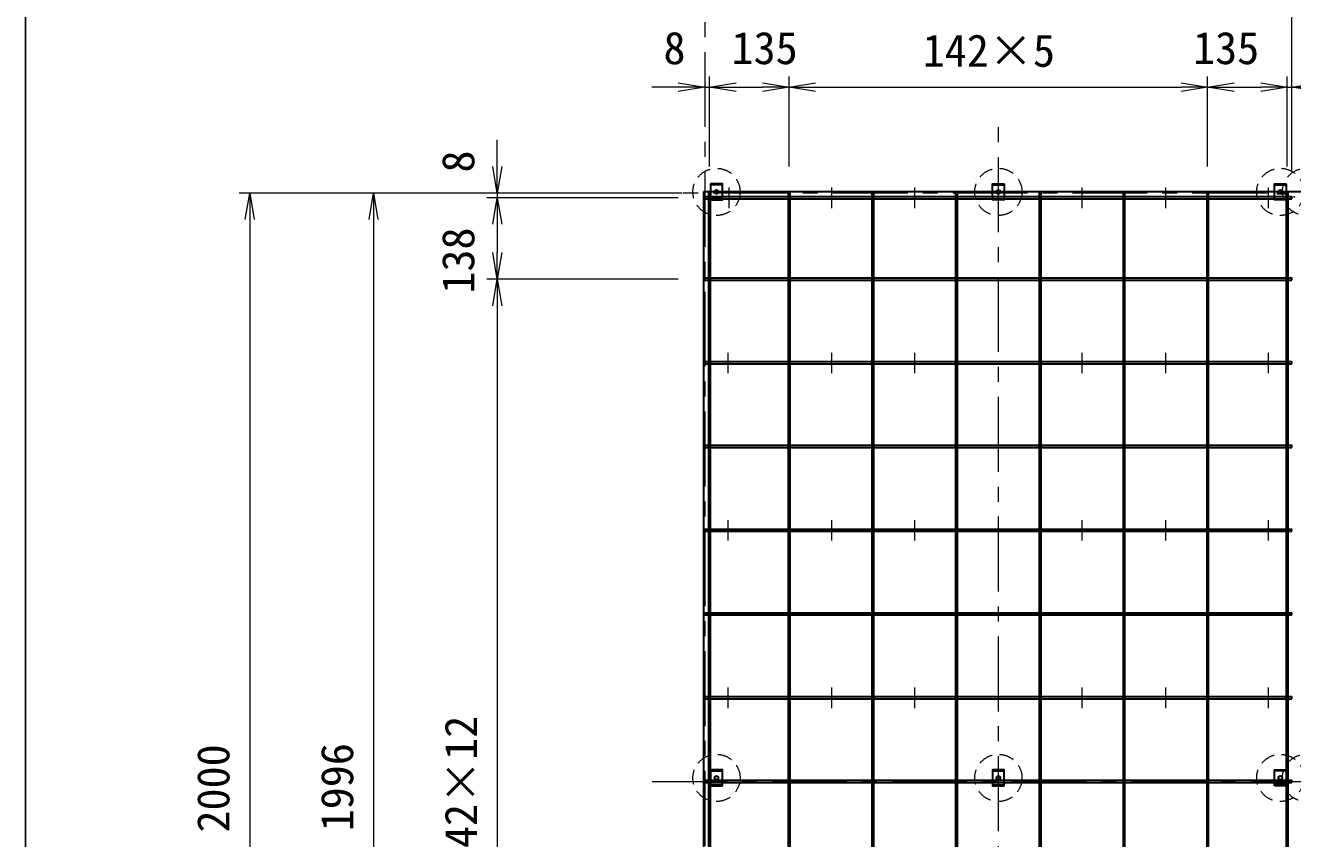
# Model space of a CAD drawing. Units: millimetres, scale not verified. Extents: x -5922 to 5920, y -4161 to 4161.
# Drawn here: x -5922 to -3772, y 1376 to 2755 of the extents above; entities that cross this region are included whole.
import ezdxf
from ezdxf.enums import TextEntityAlignment as Align

# ---------------------------------------------------------------- set-up
doc = ezdxf.new("R2010")
doc.units = ezdxf.units.MM
doc.header["$LTSCALE"] = 4
doc.header["$PDMODE"] = 32
doc.header["$PDSIZE"] = 0.8
for name, pattern in [('USER1', [19.05, 12.7, -6.35]), ('USER2', [9.525, 6.35, -3.175]), ('USER3', [50.8, 31.75, -6.35, 6.35, -6.35])]:
    doc.linetypes.add(name, pattern=pattern)
for name, color, linetype, lineweight in [('0-0_0', 7, 'Continuous', 18), ('0-1_WAKU', 7, 'Continuous', 18), ('0-3_00post', 7, 'Continuous', 18), ('0-4_D-STR-DIM', 7, 'Continuous', 18), ('0-9_D-BMK', 7, 'USER3', 18), ('0-A_D-STR-HTXT', 7, 'USER2', 18), ('F-3__0-3_D-STR', 4, 'Continuous', 30)]:
    doc.layers.add(name, color=color, linetype=linetype, lineweight=lineweight)
doc.layers.add('F-2__0-1_DEFPOINTS', color=7, linetype='Continuous')
doc.styles.add('ＭＳ ゴシック', font='')
doc.styles.get('ＭＳ ゴシック').set_extended_font_data('MS Gothic')

# ---------------------------------------------------------------- blocks, each defined once
blk = doc.blocks.new('_OPEN')
at = {"layer": '0-0_0'}
blk.add_line((0, 0), (-1, 0), dxfattribs=at)
blk.add_lwpolyline([(-1, 0.16667), (0, 0), (-1, -0.16667)], dxfattribs=at)
blk = doc.blocks.new('_D6')
at = {"layer": '0-4_D-STR-DIM'}
for p, q in [((7587.025, 12144.25), (7587.025, 10238.25)), ((8110.425, 10193.25), (7569.025, 10193.25))]:
    blk.add_line(p, q, dxfattribs=at)
at = {"layer": 'F-2__0-1_DEFPOINTS'}
for p in [(8155.425, 12189.25), (7587.025, 10193.25), (8155.425, 10193.25)]:
    blk.add_point(p, dxfattribs=at)
at = {"layer": '0-4_D-STR-DIM', "xscale": 45, "yscale": 45}
for p, rotation in [((7587.025, 12189.25), 90), ((7587.025, 10193.25), 270)]:
    blk.add_blockref('_OPEN', p, dxfattribs=dict(at, rotation=rotation))
at = {"layer": '0-4_D-STR-DIM', "style": 'ＭＳ ゴシック'}
blk.add_text('1996', height=54.99, rotation=90, dxfattribs=at).set_placement((7569.025, 11106.687), align=Align.BOTTOM_LEFT)
blk = doc.blocks.new('_D7')
at = {"layer": '0-4_D-STR-DIM'}
for p, q in [((9145.025, 12227.85), (9145.025, 12571.376)), ((8194.025, 12553.376), (9100.025, 12553.376))]:
    blk.add_line(p, q, dxfattribs=at)
at = {"layer": 'F-2__0-1_DEFPOINTS'}
for p in [(9145.025, 12553.376), (8149.025, 12182.85), (9145.025, 12182.85)]:
    blk.add_point(p, dxfattribs=at)
at = {"layer": '0-4_D-STR-DIM', "xscale": 45, "yscale": 45, "rotation": 180}
blk.add_blockref('_OPEN', (8149.025, 12553.376), dxfattribs=at)
at = {"layer": '0-4_D-STR-DIM', "xscale": 45, "yscale": 45}
blk.add_blockref('_OPEN', (9145.025, 12553.376), dxfattribs=at)
at = {"layer": '0-4_D-STR-DIM', "style": 'ＭＳ ゴシック'}
blk.add_text('996', height=54.99, dxfattribs=at).set_placement((8584.4, 12571.376), align=Align.BOTTOM_LEFT)
blk = doc.blocks.new('_D9')
at = {"layer": '0-4_D-STR-DIM'}
for p, q in [((9145.025, 12553.376), (9149.025, 12553.376)), ((9194.025, 12553.376), (9239.025, 12553.376))]:
    blk.add_line(p, q, dxfattribs=at)
at = {"layer": 'F-2__0-1_DEFPOINTS'}
for p in [(9149.025, 12553.376), (9145.025, 12182.85), (9149.025, 12182.85)]:
    blk.add_point(p, dxfattribs=at)
at = {"layer": '0-4_D-STR-DIM', "xscale": 45, "yscale": 45, "rotation": 180}
blk.add_blockref('_OPEN', (9149.025, 12553.376), dxfattribs=at)
at = {"layer": '0-4_D-STR-DIM', "style": 'ＭＳ ゴシック'}
blk.add_text('4', height=54.99, dxfattribs=at).set_placement((9186.543, 12571.733), align=Align.BOTTOM_LEFT)
blk = doc.blocks.new('_D10')
at = {"layer": '0-4_D-STR-DIM'}
blk.add_line((8194.025, 12712.345), (9104.025, 12712.345), dxfattribs=at)
at = {"layer": 'F-2__0-1_DEFPOINTS'}
for p in [(9149.025, 12712.345), (8149.025, 12182.85), (9149.025, 12182.85)]:
    blk.add_point(p, dxfattribs=at)
at = {"layer": '0-4_D-STR-DIM', "xscale": 45, "yscale": 45, "rotation": 180}
blk.add_blockref('_OPEN', (8149.025, 12712.345), dxfattribs=at)
at = {"layer": '0-4_D-STR-DIM', "xscale": 45, "yscale": 45}
blk.add_blockref('_OPEN', (9149.025, 12712.345), dxfattribs=at)
at = {"layer": '0-4_D-STR-DIM', "style": 'ＭＳ ゴシック'}
blk.add_text('1000', height=54.99, dxfattribs=at).set_placement((8564.462, 12730.345), align=Align.BOTTOM_LEFT)
blk = doc.blocks.new('_D11')
at = {"layer": '0-4_D-STR-DIM'}
for p, q in [((8110.425, 12189.25), (7359.025, 12189.25)), ((7377.025, 12144.25), (7377.025, 10234.25)), ((8112.025, 10189.25), (7359.025, 10189.25))]:
    blk.add_line(p, q, dxfattribs=at)
at = {"layer": 'F-2__0-1_DEFPOINTS'}
for p in [(8155.425, 12189.25), (7377.025, 10189.25), (8157.025, 10189.25)]:
    blk.add_point(p, dxfattribs=at)
at = {"layer": '0-4_D-STR-DIM', "xscale": 45, "yscale": 45}
for p, rotation in [((7377.025, 12189.25), 90), ((7377.025, 10189.25), 270)]:
    blk.add_blockref('_OPEN', p, dxfattribs=dict(at, rotation=rotation))
at = {"layer": '0-4_D-STR-DIM', "style": 'ＭＳ ゴシック'}
blk.add_text('2000', height=54.99, rotation=90, dxfattribs=at).set_placement((7359.025, 11104.687), align=Align.BOTTOM_LEFT)
blk = doc.blocks.new('_D12')
at = {"layer": '0-4_D-STR-DIM'}
for p, q in [((7797.025, 12234.25), (7797.025, 12279.25)), ((7797.025, 12189.25), (7797.025, 12181.25))]:
    blk.add_line(p, q, dxfattribs=at)
at = {"layer": 'F-2__0-1_DEFPOINTS'}
for p in [(7797.025, 12181.25), (8149.025, 12181.25), (8155.425, 12189.25)]:
    blk.add_point(p, dxfattribs=at)
at = {"layer": '0-4_D-STR-DIM', "xscale": 45, "yscale": 45, "rotation": 270}
blk.add_blockref('_OPEN', (7797.025, 12189.25), dxfattribs=at)
at = {"layer": '0-4_D-STR-DIM', "style": 'ＭＳ ゴシック'}
blk.add_text('8', height=54.99, rotation=90, dxfattribs=at).set_placement((7774.493, 12224.089), align=Align.BOTTOM_LEFT)
blk = doc.blocks.new('_D13')
at = {"layer": '0-4_D-STR-DIM'}
for p, q in [((8104.025, 12181.25), (7779.025, 12181.25)), ((7797.025, 12136.25), (7797.025, 12088.25))]:
    blk.add_line(p, q, dxfattribs=at)
at = {"layer": 'F-2__0-1_DEFPOINTS'}
for p in [(8149.025, 12181.25), (7797.025, 12043.25), (8149.025, 12043.25)]:
    blk.add_point(p, dxfattribs=at)
at = {"layer": '0-4_D-STR-DIM', "xscale": 45, "yscale": 45}
for p, rotation in [((7797.025, 12181.25), 90), ((7797.025, 12043.25), 270)]:
    blk.add_blockref('_OPEN', p, dxfattribs=dict(at, rotation=rotation))
at = {"layer": '0-4_D-STR-DIM', "style": 'ＭＳ ゴシック'}
blk.add_text('138', height=54.99, rotation=90, dxfattribs=at).set_placement((7774.493, 12018.692), align=Align.BOTTOM_LEFT)
blk = doc.blocks.new('_D14')
at = {"layer": '0-4_D-STR-DIM'}
for p, q in [((8104.025, 12043.25), (7779.025, 12043.25)), ((7797.025, 11998.25), (7797.025, 10384.25)), ((8104.025, 10339.25), (7779.025, 10339.25))]:
    blk.add_line(p, q, dxfattribs=at)
at = {"layer": 'F-2__0-1_DEFPOINTS'}
for p in [(8149.025, 12043.25), (7797.025, 10339.25), (8149.025, 10339.25)]:
    blk.add_point(p, dxfattribs=at)
at = {"layer": '0-4_D-STR-DIM', "xscale": 45, "yscale": 45}
for p, rotation in [((7797.025, 12043.25), 90), ((7797.025, 10339.25), 270)]:
    blk.add_blockref('_OPEN', p, dxfattribs=dict(at, rotation=rotation))
at = {"layer": '0-4_D-STR-DIM', "style": 'ＭＳ ゴシック'}
blk.add_text('142×12', height=54.99, rotation=90, dxfattribs=at).set_placement((7779.025, 11040.875), align=Align.BOTTOM_LEFT)
blk = doc.blocks.new('_D17')
at = {"layer": '0-4_D-STR-DIM'}
for p, q in [((8104.025, 12368.911), (8059.025, 12368.911)), ((8149.025, 12368.911), (8157.025, 12368.911))]:
    blk.add_line(p, q, dxfattribs=at)
at = {"layer": 'F-2__0-1_DEFPOINTS'}
for p in [(8157.025, 12368.911), (8149.025, 12182.85), (8157.025, 12189.25)]:
    blk.add_point(p, dxfattribs=at)
at = {"layer": '0-4_D-STR-DIM', "xscale": 45, "yscale": 45}
blk.add_blockref('_OPEN', (8149.025, 12368.911), dxfattribs=at)
at = {"layer": '0-4_D-STR-DIM', "style": 'ＭＳ ゴシック'}
blk.add_text('8', height=54.99, dxfattribs=at).set_placement((8078.844, 12391.387), align=Align.BOTTOM_LEFT)
blk = doc.blocks.new('_D18')
at = {"layer": '0-4_D-STR-DIM'}
for p, q in [((8157.025, 12234.25), (8157.025, 12386.911)), ((8202.025, 12368.911), (8247.025, 12368.911))]:
    blk.add_line(p, q, dxfattribs=at)
at = {"layer": 'F-2__0-1_DEFPOINTS'}
for p in [(8292.025, 12368.911), (8157.025, 12189.25), (8292.025, 12189.25)]:
    blk.add_point(p, dxfattribs=at)
at = {"layer": '0-4_D-STR-DIM', "xscale": 45, "yscale": 45, "rotation": 180}
blk.add_blockref('_OPEN', (8157.025, 12368.911), dxfattribs=at)
at = {"layer": '0-4_D-STR-DIM', "xscale": 45, "yscale": 45}
blk.add_blockref('_OPEN', (8292.025, 12368.911), dxfattribs=at)
at = {"layer": '0-4_D-STR-DIM', "style": 'ＭＳ ゴシック'}
blk.add_text('135', height=54.99, dxfattribs=at).set_placement((8194.329, 12391.387), align=Align.BOTTOM_LEFT)
blk = doc.blocks.new('_D19')
at = {"layer": '0-4_D-STR-DIM'}
for p, q in [((8292.025, 12234.25), (8292.025, 12386.911)), ((9002.025, 12234.25), (9002.025, 12386.911)), ((8337.025, 12368.911), (8957.025, 12368.911))]:
    blk.add_line(p, q, dxfattribs=at)
at = {"layer": 'F-2__0-1_DEFPOINTS'}
for p in [(9002.025, 12368.911), (8292.025, 12189.25), (9002.025, 12189.25)]:
    blk.add_point(p, dxfattribs=at)
at = {"layer": '0-4_D-STR-DIM', "xscale": 45, "yscale": 45, "rotation": 180}
blk.add_blockref('_OPEN', (8292.025, 12368.911), dxfattribs=at)
at = {"layer": '0-4_D-STR-DIM', "xscale": 45, "yscale": 45}
blk.add_blockref('_OPEN', (9002.025, 12368.911), dxfattribs=at)
at = {"layer": '0-4_D-STR-DIM', "style": 'ＭＳ ゴシック'}
blk.add_text('142×5', height=54.99, dxfattribs=at).set_placement((8518.587, 12386.911), align=Align.BOTTOM_LEFT)
blk = doc.blocks.new('_D20')
at = {"layer": '0-4_D-STR-DIM'}
for p, q in [((9137.025, 12234.25), (9137.025, 12386.911)), ((9047.025, 12368.911), (9092.025, 12368.911))]:
    blk.add_line(p, q, dxfattribs=at)
at = {"layer": 'F-2__0-1_DEFPOINTS'}
for p in [(9137.025, 12368.911), (9002.025, 12189.25), (9137.025, 12189.25)]:
    blk.add_point(p, dxfattribs=at)
at = {"layer": '0-4_D-STR-DIM', "xscale": 45, "yscale": 45, "rotation": 180}
blk.add_blockref('_OPEN', (9002.025, 12368.911), dxfattribs=at)
at = {"layer": '0-4_D-STR-DIM', "xscale": 45, "yscale": 45}
blk.add_blockref('_OPEN', (9137.025, 12368.911), dxfattribs=at)
at = {"layer": '0-4_D-STR-DIM', "style": 'ＭＳ ゴシック'}
blk.add_text('135', height=54.99, dxfattribs=at).set_placement((8977.271, 12391.387), align=Align.BOTTOM_LEFT)
blk = doc.blocks.new('_D21')
at = {"layer": '0-4_D-STR-DIM'}
for p, q in [((9137.025, 12368.911), (9145.025, 12368.911)), ((9190.025, 12368.911), (9235.025, 12368.911))]:
    blk.add_line(p, q, dxfattribs=at)
at = {"layer": 'F-2__0-1_DEFPOINTS'}
for p in [(9145.025, 12368.911), (9137.025, 12189.25), (9145.025, 12182.85)]:
    blk.add_point(p, dxfattribs=at)
at = {"layer": '0-4_D-STR-DIM', "xscale": 45, "yscale": 45, "rotation": 180}
blk.add_blockref('_OPEN', (9145.025, 12368.911), dxfattribs=at)
at = {"layer": '0-4_D-STR-DIM', "style": 'ＭＳ ゴシック'}
blk.add_text('8', height=54.99, dxfattribs=at).set_placement((9190.899, 12391.387), align=Align.BOTTOM_LEFT)

msp = doc.modelspace()

# ---------------------------------------------------------------- linework, layer by layer
at = {"layer": '0-1_WAKU'}
msp.add_line((-5921.908, -3448.419), (-5921.908, 4161.081), dxfattribs=at)
msp.add_lwpolyline([(-5921.908, -4160.919), (5919.842, -4160.919), (5919.842, 4161.081), (-5921.908, 4161.081)], close=True, dxfattribs=at)
at = {"layer": '0-3_00post'}
msp.add_line((-5921.908, 4161.081), (-5921.908, -3448.419), dxfattribs=at)
at = {"layer": '0-9_D-BMK'}
for p, q in [((-4769.223, 3116.109), (-4769.223, 92.119)), ((-4271.223, 372.387), (-4271.223, 2597.874)), ((-4727.973, 2445.217), (-4727.973, 2479.89)), ((-4553.623, 2445.217), (-4553.623, 2479.89)), ((-4413.223, 2445.217), (-4413.223, 2479.89)), ((-4129.223, 2445.217), (-4129.223, 2479.89)), ((-3987.223, 2445.217), (-3987.223, 2479.89)), ((-3812.873, 2445.217), (-3812.873, 2479.89)), ((-3815.349, 2470.603), (-5096.026, 2470.603)), ((-4729.873, 2165.217), (-4729.873, 2199.89)), ((-4553.623, 2165.217), (-4553.623, 2199.89)), ((-4413.223, 2165.217), (-4413.223, 2199.89)), ((-4129.223, 2165.217), (-4129.223, 2199.89)), ((-3987.223, 2165.217), (-3987.223, 2199.89)), ((-3812.873, 2165.217), (-3812.873, 2199.89)), ((-4729.873, 1881.217), (-4729.873, 1915.89)), ((-4553.623, 1881.217), (-4553.623, 1915.89)), ((-4413.223, 1881.217), (-4413.223, 1915.89)), ((-4129.223, 1881.217), (-4129.223, 1915.89)), ((-3987.223, 1881.217), (-3987.223, 1915.89)), ((-3812.873, 1881.217), (-3812.873, 1915.89)), ((-4729.873, 1597.217), (-4729.873, 1631.89)), ((-4553.623, 1597.217), (-4553.623, 1631.89)), ((-4413.223, 1597.217), (-4413.223, 1631.89)), ((-4129.223, 1597.217), (-4129.223, 1631.89)), ((-3987.223, 1597.217), (-3987.223, 1631.89)), ((-3812.873, 1597.217), (-3812.873, 1631.89)), ((-4858.369, 1472.603), (-2666.532, 1472.603))]:
    msp.add_line(p, q, dxfattribs=at)
at = {"layer": '0-A_D-STR-HTXT'}
for centre in [(-4749.423, 2472.603), (-4271.223, 2472.603), (-3793.023, 2472.603), (-3749.423, 2472.603), (-4749.423, 1478.703), (-4271.223, 1478.703), (-3793.023, 1478.703), (-3749.423, 1478.703)]:
    msp.add_circle(centre, 40, dxfattribs=at)
at = {"layer": 'F-3__0-3_D-STR', "linetype": 'USER1'}
for p, q in [((-4739.423, 2484.503), (-4759.423, 2484.503)), ((-4281.223, 2484.503), (-4261.223, 2484.503)), ((-3803.023, 2484.503), (-3783.023, 2484.503)), ((-4739.423, 2460.703), (-4759.423, 2460.703)), ((-4281.223, 2460.703), (-4261.223, 2460.703)), ((-3803.023, 2460.703), (-3783.023, 2460.703)), ((-3799.023, 2469.84), (-3779.023, 2469.84)), ((-4759.423, 1490.603), (-4739.423, 1490.603)), ((-4281.223, 1490.603), (-4261.223, 1490.603)), ((-3783.023, 1490.603), (-3803.023, 1490.603)), ((-4759.423, 1466.803), (-4739.423, 1466.803)), ((-4281.223, 1466.803), (-4261.223, 1466.803)), ((-3783.023, 1466.803), (-3803.023, 1466.803))]:
    msp.add_line(p, q, dxfattribs=at)
at = {"layer": 'F-3__0-3_D-STR'}
for p, q in [((-3773.223, 2181.003), (-3773.223, 2184.203)), ((-3773.223, 2039.003), (-3773.223, 2042.203))]:
    msp.add_line(p, q, dxfattribs=at)
for points in [[(-4771.223, 2472.603), (-4771.223, 432.603), (-3731.223, 432.603), (-3731.223, 2472.603)], [(-4759.423, 2486.103), (-4759.423, 2459.103), (-4739.423, 2459.103), (-4739.423, 2486.103)], [(-4261.223, 2486.103), (-4261.223, 2459.103), (-4281.223, 2459.103), (-4281.223, 2486.103)], [(-3783.023, 2486.103), (-3783.023, 2459.103), (-3803.023, 2459.103), (-3803.023, 2486.103)], [(-3773.223, 2461.003), (-3773.223, 2464.203), (-4769.223, 2464.203), (-4769.223, 2461.003)], [(-4759.623, 474.603), (-4759.623, 2470.603), (-4762.823, 2470.603), (-4762.823, 474.603)], [(-4624.623, 474.603), (-4624.623, 2470.603), (-4627.823, 2470.603), (-4627.823, 474.603)], [(-4482.623, 474.603), (-4482.623, 2470.603), (-4485.823, 2470.603), (-4485.823, 474.603)], [(-4340.623, 474.603), (-4340.623, 2470.603), (-4343.823, 2470.603), (-4343.823, 474.603)], [(-4198.623, 474.603), (-4198.623, 2470.603), (-4201.823, 2470.603), (-4201.823, 474.603)], [(-4056.623, 474.603), (-4056.623, 2470.603), (-4059.823, 2470.603), (-4059.823, 474.603)], [(-3914.623, 474.603), (-3914.623, 2470.603), (-3917.823, 2470.603), (-3917.823, 474.603)], [(-3779.623, 474.603), (-3779.623, 2470.603), (-3782.823, 2470.603), (-3782.823, 474.603)], [(-3773.223, 2323.003), (-3773.223, 2326.203), (-4769.223, 2326.203), (-4769.223, 2323.003)], [(-3773.223, 2181.003), (-3773.223, 2184.203), (-4769.223, 2184.203), (-4769.223, 2181.003)], [(-3773.223, 2039.003), (-3773.223, 2042.203), (-4769.223, 2042.203), (-4769.223, 2039.003)], [(-3773.223, 1897.003), (-3773.223, 1900.203), (-4769.223, 1900.203), (-4769.223, 1897.003)], [(-3773.223, 1755.003), (-3773.223, 1758.203), (-4769.223, 1758.203), (-4769.223, 1755.003)], [(-3773.223, 1613.003), (-3773.223, 1616.203), (-4769.223, 1616.203), (-4769.223, 1613.003)], [(-4739.423, 1465.203), (-4739.423, 1492.203), (-4759.423, 1492.203), (-4759.423, 1465.203)], [(-4261.223, 1465.203), (-4261.223, 1492.203), (-4281.223, 1492.203), (-4281.223, 1465.203)], [(-3803.023, 1465.203), (-3803.023, 1492.203), (-3783.023, 1492.203), (-3783.023, 1465.203)], [(-3773.223, 1471.003), (-3773.223, 1474.203), (-4769.223, 1474.203), (-4769.223, 1471.003)]]:
    msp.add_lwpolyline(points, close=True, dxfattribs=at)
for centre, radius in [((-4749.423, 2472.603), 3.35), ((-4271.223, 2472.603), 3.35), ((-3793.023, 2472.603), 3.35), ((-4749.423, 1478.703), 3.25), ((-4271.223, 1478.703), 3.25), ((-3793.023, 1478.703), 3.25)]:
    msp.add_circle(centre, radius, dxfattribs=at)

# ---------------------------------------------------------------- block references
at = {"layer": '0-4_D-STR-DIM'}
for name in ['_D10', '_D7', '_D9', '_D17', '_D18', '_D19', '_D20', '_D21', '_D12', '_D11', '_D6', '_D13', '_D14']:
    msp.add_blockref(name, (-12918.248, -9718.647), dxfattribs=at)

doc.saveas('drawing.dxf')
